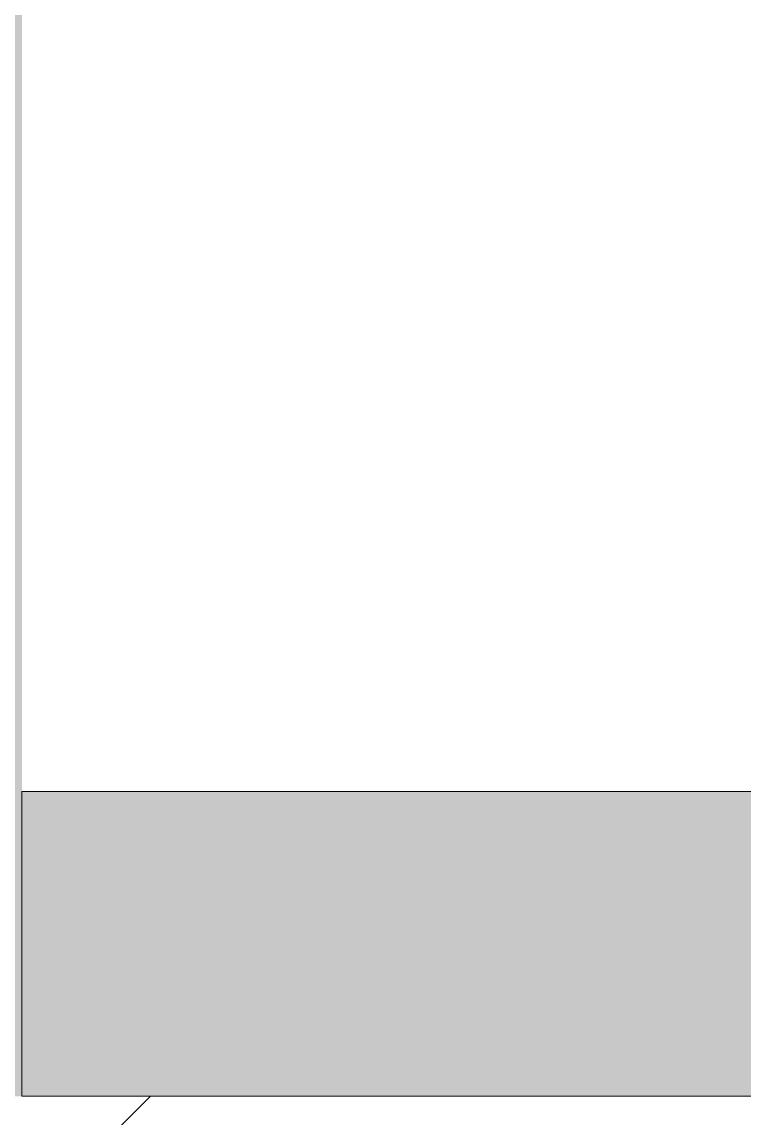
# Model space of a CAD drawing. Header units: millimetres. Extents: x 35861 to 236814, y -8553 to 29000.
# Drawn here: x 143906.5 to 143942.1, y 12123.9 to 12177.9 of the extents above; entities that cross this region are included whole.
import ezdxf

# ---------------------------------------------------------------- set-up
doc = ezdxf.new("R2010")
doc.units = ezdxf.units.MM
for name, color, linetype, lineweight, true_color in [('A-DOOR-1', 7, 'Continuous', 5, 0xaaaaaa), ('A-DOOR-2', 7, 'Continuous', 5, 0xe2e2e2), ('A-DOOR-FRAM-1', 7, 'Continuous', 5, 0xe2e2e2), ('A-DOOR-FRAM-2', 7, 'Continuous', 5, 0xaaaaaa)]:
    doc.layers.add(name, color=color, linetype=linetype, lineweight=lineweight, true_color=true_color)
doc.layers.add('I-WALL-4', color=7, linetype='Continuous', lineweight=5)

# ---------------------------------------------------------------- blocks, each defined once
blk = doc.blocks.new('110_Дверь_СКБ_2Ст - Д-2 1450x2100h_Лестничная клетка EIS60-31891763-1_6_2_птичка')
at = {"layer": 'A-DOOR-2'}
h = blk.add_hatch(color=256, dxfattribs=at)
h.paths.add_polyline_path([(-687.5, 110), (-687.5, 30), (-627.5, 30), (-627.5, 60), (-637.5, 60), (-637.5, 110), (-657.783, 110)])
h.paths.add_polyline_path([(652.5, 30), (712.5, 30), (712.5, 110), (662.5, 110), (662.5, 60), (652.5, 60), (652.5, 50)])
at = {"layer": 'A-DOOR-FRAM-1'}
blk.add_hatch(color=256, dxfattribs=at).paths.add_polyline_path([(-687.5, -11), (-672.5, -11), (-672.5, 30), (-687.5, 30)])
at = {"layer": 'A-DOOR-FRAM-2'}
for p, q in [((-672.5, 30), (-687.5, 30)), ((-687.5, 30), (-687.5, -11)), ((-672.5, -11), (-672.5, 30))]:
    blk.add_line(p, q, dxfattribs=at)

msp = doc.modelspace()

# ---------------------------------------------------------------- hatches: boundary and pattern name
at = {"layer": 'I-WALL-4'}
h = msp.add_hatch(dxfattribs=at)
h.set_pattern_fill('FP_73', color=256, style=0, pattern_type=2)
h.set_pattern_definition([(45, (105556.5, 0), (-285.123, 285.123), []), (45, (105841.6, 0), (-285.123, 285.123), [504.031, -100.806, 16.764, -84.042])])
h.paths.add_polyline_path([(143947.491, 11200), (143947.491, 12125), (143826.491, 12125), (143826.491, 11200)])
h.paths.add_polyline_path([(143826.491, 13525), (143947.491, 13525), (143947.491, 15200), (143826.491, 15200), (143826.491, 13550)])

# ---------------------------------------------------------------- block references
at = {"layer": 'A-DOOR-1', "rotation": 89.99999999999991}
msp.add_blockref('110_Дверь_СКБ_2Ст - Д-2 1450x2100h_Лестничная клетка EIS60-31891763-1_6_2_птичка', (143936.491, 12812.5), dxfattribs=at)

doc.saveas('drawing.dxf')
